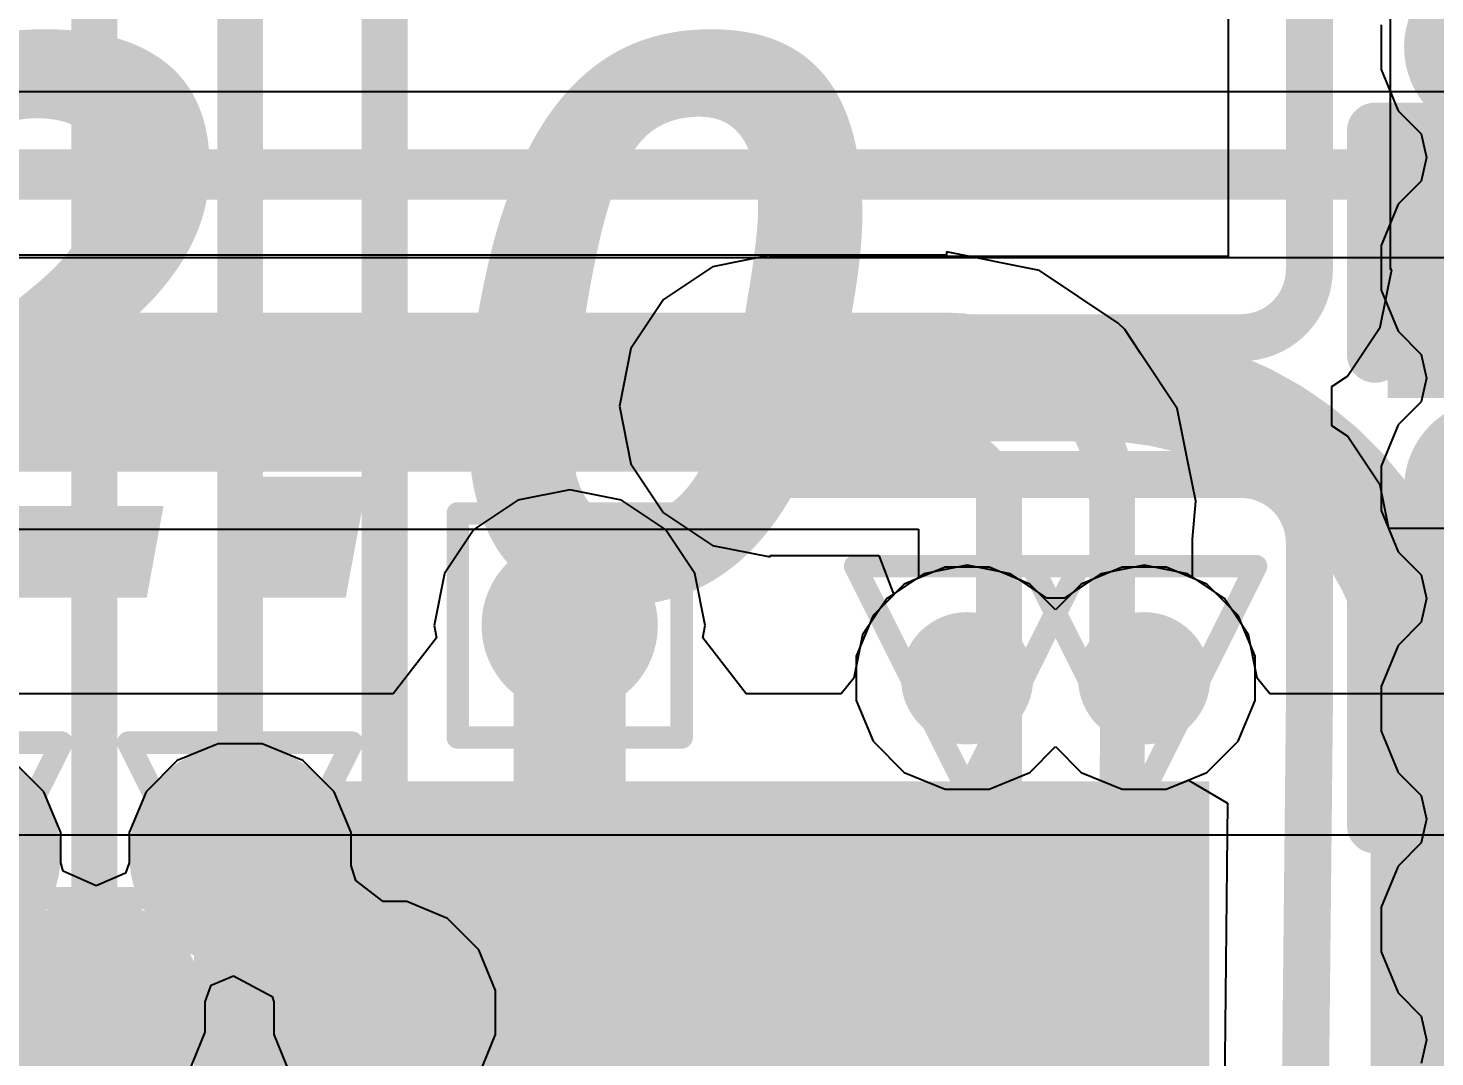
# Model space of a CAD drawing. Header units: inches. Extents: x -6 to 283, y -12 to 154.
# Drawn here: x 50.446 to 53.637, y -7.483 to -5.151 of the extents above; entities that cross this region are included whole.
import ezdxf

# ---------------------------------------------------------------- set-up
doc = ezdxf.new("R2010")
doc.units = ezdxf.units.IN
for name, color, linetype in [('Bottom Layer', 5, 'Continuous'), ('Bottom Solder', 6, 'Continuous'), ('Drill Drawing', 1, 'Continuous'), ('GND-1', 16, 'Continuous'), ('GND-2', 90, 'Continuous'), ('GND-3', 216, 'Continuous'), ('GND-4', 54, 'Continuous'), ('PWR-1', 156, 'Continuous'), ('PWR-2', 130, 'Continuous'), ('Signal L1', 76, 'Continuous'), ('Signal L2', 6, 'Continuous'), ('Top Layer', 1, 'Continuous'), ('Top Overlay', 2, 'Continuous'), ('Top Paste', 8, 'Continuous'), ('Top Solder', 216, 'Continuous'), ('Via Holes', 16, 'Continuous')]:
    doc.layers.add(name, color=color, linetype=linetype)
doc.styles.add('Arial Rounded MT Bold_Italic', font='', dxfattribs={"height": 0.2})
doc.styles.get('Arial Rounded MT Bold_Italic').set_extended_font_data('Arial Rounded MT Bold', italic=True)

# ---------------------------------------------------------------- blocks, each defined once
blk = doc.blocks.new('FBGA_153_11_5_13__B_56')
at = {"layer": 'Bottom Solder'}
h = blk.add_hatch(color=6, dxfattribs=at)
edge = h.paths.add_edge_path()
edge.add_arc((-3.25, -0.75), 0.202, 0, 360)
h = blk.add_hatch(color=6, dxfattribs=at)
edge = h.paths.add_edge_path()
edge.add_arc((-3.25, -1.25), 0.202, 0, 360)
h = blk.add_hatch(color=6, dxfattribs=at)
edge = h.paths.add_edge_path()
edge.add_arc((-3.25, -1.75), 0.202, 0, 360)
h = blk.add_hatch(color=6, dxfattribs=at)
edge = h.paths.add_edge_path()
edge.add_arc((-3.25, -2.25), 0.202, 0, 360)
h = blk.add_hatch(color=6, dxfattribs=at)
edge = h.paths.add_edge_path()
edge.add_arc((-3.25, -2.75), 0.202, 0, 360)
blk = doc.blocks.new('10118192_0001LF__192')
at = {"layer": 'Top Layer'}
blk.add_hatch(color=1, dxfattribs=at).paths.add_polyline_path([(-2.05, -2.0125), (-4.15, -2.0125), (-4.15, -0.4125), (-2.05, -0.4125)])
at = {"layer": 'Top Paste'}
blk.add_hatch(color=8, dxfattribs=at).paths.add_polyline_path([(-2.05, -2.0125), (-4.15, -2.0125), (-4.15, -0.4125), (-2.05, -0.4125)])
at = {"layer": 'Top Solder'}
for points in [[(-1.9484, -2.1141), (-4.2516, -2.1141), (-4.2516, -0.3109), (-1.9484, -0.3109)], [(-0.9984, -2.1141), (-1.6016, -2.1141), (-1.6016, -0.5609), (-0.9984, -0.5609)]]:
    blk.add_hatch(color=216, dxfattribs=at).paths.add_polyline_path(points)
at = {"layer": 'Top Overlay'}
blk.add_lwpolyline([(-1.72, -1.5625, 0.127, 0.127, 0), (-1.83, -1.5625, 0.127, 0.127, 0)], format="xyseb", dxfattribs=at)
for points in [[(-1.8617, -1.5625, 0.0635, 0.0635, 1), (-1.7982, -1.5625, 0.0635, 0.0635, 1)], [(-1.7517, -1.5625, 0.0635, 0.0635, 1), (-1.6882, -1.5625, 0.0635, 0.0635, 1)]]:
    blk.add_lwpolyline(points, format="xyseb", close=True, dxfattribs=at)
blk = doc.blocks.new('C___0402_249')
at = {"layer": 'Top Layer'}
for points in [[(-0.6985, -0.3175), (-0.6985, 0.3175), (-0.2413, 0.3175), (-0.2413, -0.3175)], [(0.2413, -0.3175), (0.2413, 0.3175), (0.6985, 0.3175), (0.6985, -0.3175)]]:
    blk.add_hatch(color=1, dxfattribs=at).paths.add_polyline_path(points)
at = {"layer": 'Top Paste'}
for points in [[(-0.6985, -0.3175), (-0.6985, 0.3175), (-0.2413, 0.3175), (-0.2413, -0.3175)], [(0.2413, -0.3175), (0.2413, 0.3175), (0.6985, 0.3175), (0.6985, -0.3175)]]:
    blk.add_hatch(color=8, dxfattribs=at).paths.add_polyline_path(points)
at = {"layer": 'Top Solder'}
for points in [[(-0.7585, -0.3775), (-0.7585, 0.3775), (-0.1813, 0.3775), (-0.1813, -0.3775)], [(0.1813, -0.3775), (0.1813, 0.3775), (0.7585, 0.3775), (0.7585, -0.3775)]]:
    blk.add_hatch(color=216, dxfattribs=at).paths.add_polyline_path(points)
at = {"layer": 'Top Overlay'}
for points in [[(-0.7874, -0.4064, 0.127, 0.127, 0), (-0.7874, 0.4064, 0.127, 0.127, 0)], [(-0.2794, 0.4064, 0.127, 0.127, 0), (-0.7874, 0.4064, 0.127, 0.127, 0)], [(0.7874, 0.4064, 0.127, 0.127, 0), (0.2794, 0.4064, 0.127, 0.127, 0)], [(0.7874, -0.4064, 0.127, 0.127, 0), (0.7874, 0.4064, 0.127, 0.127, 0)], [(-0.2794, -0.4064, 0.127, 0.127, 0), (-0.7874, -0.4064, 0.127, 0.127, 0)], [(0.7874, -0.4064, 0.127, 0.127, 0), (0.2794, -0.4064, 0.127, 0.127, 0)]]:
    blk.add_lwpolyline(points, format="xyseb", dxfattribs=at)
for points in [[(-0.8191, 0.4064, 0.0635, 0.0635, 1), (-0.7556, 0.4064, 0.0635, 0.0635, 1)], [(-0.8191, 0.4064, 0.0635, 0.0635, 1), (-0.7556, 0.4064, 0.0635, 0.0635, 1)], [(-0.3111, 0.4064, 0.0635, 0.0635, 1), (-0.2477, 0.4064, 0.0635, 0.0635, 1)], [(0.2477, 0.4064, 0.0635, 0.0635, 1), (0.3111, 0.4064, 0.0635, 0.0635, 1)], [(0.7556, 0.4064, 0.0635, 0.0635, 1), (0.8191, 0.4064, 0.0635, 0.0635, 1)], [(0.7556, 0.4064, 0.0635, 0.0635, 1), (0.8191, 0.4064, 0.0635, 0.0635, 1)], [(-0.8191, -0.4064, 0.0635, 0.0635, 1), (-0.7556, -0.4064, 0.0635, 0.0635, 1)], [(-0.8191, -0.4064, 0.0635, 0.0635, 1), (-0.7556, -0.4064, 0.0635, 0.0635, 1)], [(-0.3111, -0.4064, 0.0635, 0.0635, 1), (-0.2477, -0.4064, 0.0635, 0.0635, 1)], [(0.2477, -0.4064, 0.0635, 0.0635, 1), (0.3111, -0.4064, 0.0635, 0.0635, 1)], [(0.7556, -0.4064, 0.0635, 0.0635, 1), (0.8191, -0.4064, 0.0635, 0.0635, 1)], [(0.7556, -0.4064, 0.0635, 0.0635, 1), (0.8191, -0.4064, 0.0635, 0.0635, 1)]]:
    blk.add_lwpolyline(points, format="xyseb", close=True, dxfattribs=at)

msp = doc.modelspace()

# ---------------------------------------------------------------- hatches: boundary and pattern name
at = {"layer": 'Bottom Layer'}
h = msp.add_hatch(color=5, dxfattribs=at)
edge = h.paths.add_edge_path()
edge.add_arc((51.6748, -6.5051), 0.2, 0, 360)
h = msp.add_hatch(color=5, dxfattribs=at)
edge = h.paths.add_edge_path()
edge.add_arc((52.5762, -6.6249), 0.15, 0, 360)
h = msp.add_hatch(color=5, dxfattribs=at)
edge = h.paths.add_edge_path()
edge.add_arc((52.9778, -6.6249), 0.15, 0, 360)
h = msp.add_hatch(color=5, dxfattribs=at)
edge = h.paths.add_edge_path()
edge.add_arc((50.9273, -7.0248), 0.15, 0, 360)
h = msp.add_hatch(color=5, dxfattribs=at)
edge = h.paths.add_edge_path()
edge.add_arc((50.5965, -7.3772), 0.15, 0, 360)
h = msp.add_hatch(color=5, dxfattribs=at)
edge = h.paths.add_edge_path()
edge.add_arc((51.2551, -7.3828), 0.15, 0, 360)
at = {"layer": 'Bottom Solder'}
h = msp.add_hatch(color=6, dxfattribs=at)
edge = h.paths.add_edge_path()
edge.add_arc((50.2687, -7.0248), 0.2516, 0, 360)
h = msp.add_hatch(color=6, dxfattribs=at)
edge = h.paths.add_edge_path()
edge.add_arc((50.9273, -7.0248), 0.2516, 0, 360)
h = msp.add_hatch(color=6, dxfattribs=at)
edge = h.paths.add_edge_path()
edge.add_arc((50.5965, -7.3772), 0.2516, 0, 360)
h = msp.add_hatch(color=6, dxfattribs=at)
edge = h.paths.add_edge_path()
edge.add_arc((51.2551, -7.3828), 0.2516, 0, 360)
at = {"layer": 'GND-1'}
h = msp.add_hatch(color=16, dxfattribs=at)
edge = h.paths.add_edge_path()
edge.add_arc((51.6748, -6.5051), 0.2, 0, 360)
h = msp.add_hatch(color=16, dxfattribs=at)
edge = h.paths.add_edge_path()
edge.add_arc((52.5762, -6.6249), 0.15, 0, 360)
h = msp.add_hatch(color=16, dxfattribs=at)
edge = h.paths.add_edge_path()
edge.add_arc((52.9778, -6.6249), 0.15, 0, 360)
at = {"layer": 'GND-2'}
h = msp.add_hatch(color=90, dxfattribs=at)
edge = h.paths.add_edge_path()
edge.add_arc((51.6748, -6.5051), 0.2, 0, 360)
h = msp.add_hatch(color=90, dxfattribs=at)
edge = h.paths.add_edge_path()
edge.add_arc((52.5762, -6.6249), 0.15, 0, 360)
h = msp.add_hatch(color=90, dxfattribs=at)
edge = h.paths.add_edge_path()
edge.add_arc((52.9778, -6.6249), 0.15, 0, 360)
at = {"layer": 'GND-3'}
h = msp.add_hatch(color=216, dxfattribs=at)
edge = h.paths.add_edge_path()
edge.add_arc((51.6748, -6.5051), 0.2, 0, 360)
h = msp.add_hatch(color=216, dxfattribs=at)
edge = h.paths.add_edge_path()
edge.add_arc((52.5762, -6.6249), 0.15, 0, 360)
h = msp.add_hatch(color=216, dxfattribs=at)
edge = h.paths.add_edge_path()
edge.add_arc((52.9778, -6.6249), 0.15, 0, 360)
at = {"layer": 'GND-4'}
h = msp.add_hatch(color=54, dxfattribs=at)
edge = h.paths.add_edge_path()
edge.add_arc((51.6748, -6.5051), 0.2, 0, 360)
h = msp.add_hatch(color=54, dxfattribs=at)
edge = h.paths.add_edge_path()
edge.add_arc((52.5762, -6.6249), 0.15, 0, 360)
h = msp.add_hatch(color=54, dxfattribs=at)
edge = h.paths.add_edge_path()
edge.add_arc((52.9778, -6.6249), 0.15, 0, 360)
h = msp.add_hatch(color=54, dxfattribs=at)
edge = h.paths.add_edge_path()
edge.add_arc((50.9273, -7.0248), 0.15, 0, 360)
h = msp.add_hatch(color=54, dxfattribs=at)
edge = h.paths.add_edge_path()
edge.add_arc((50.5965, -7.3772), 0.15, 0, 360)
h = msp.add_hatch(color=54, dxfattribs=at)
edge = h.paths.add_edge_path()
edge.add_arc((51.2551, -7.3828), 0.15, 0, 360)
at = {"layer": 'PWR-1'}
h = msp.add_hatch(color=156, dxfattribs=at)
edge = h.paths.add_edge_path()
edge.add_arc((51.6748, -6.5051), 0.2, 0, 360)
h = msp.add_hatch(color=156, dxfattribs=at)
edge = h.paths.add_edge_path()
edge.add_arc((52.5762, -6.6249), 0.15, 0, 360)
h = msp.add_hatch(color=156, dxfattribs=at)
edge = h.paths.add_edge_path()
edge.add_arc((52.9778, -6.6249), 0.15, 0, 360)
at = {"layer": 'PWR-2'}
h = msp.add_hatch(color=130, dxfattribs=at)
edge = h.paths.add_edge_path()
edge.add_arc((51.6748, -6.5051), 0.2, 0, 360)
h = msp.add_hatch(color=130, dxfattribs=at)
edge = h.paths.add_edge_path()
edge.add_arc((52.5762, -6.6249), 0.15, 0, 360)
h = msp.add_hatch(color=130, dxfattribs=at)
edge = h.paths.add_edge_path()
edge.add_arc((52.9778, -6.6249), 0.15, 0, 360)
at = {"layer": 'Signal L1'}
h = msp.add_hatch(color=76, dxfattribs=at)
edge = h.paths.add_edge_path()
edge.add_arc((51.6748, -6.5051), 0.2, 0, 360)
h = msp.add_hatch(color=76, dxfattribs=at)
edge = h.paths.add_edge_path()
edge.add_arc((52.5762, -6.6249), 0.15, 0, 360)
h = msp.add_hatch(color=76, dxfattribs=at)
edge = h.paths.add_edge_path()
edge.add_arc((52.9778, -6.6249), 0.15, 0, 360)
at = {"layer": 'Signal L2'}
h = msp.add_hatch(color=6, dxfattribs=at)
edge = h.paths.add_edge_path()
edge.add_arc((51.6748, -6.5051), 0.2, 0, 360)
h = msp.add_hatch(color=6, dxfattribs=at)
edge = h.paths.add_edge_path()
edge.add_arc((52.5762, -6.6249), 0.15, 0, 360)
h = msp.add_hatch(color=6, dxfattribs=at)
edge = h.paths.add_edge_path()
edge.add_arc((52.9778, -6.6249), 0.15, 0, 360)
h = msp.add_hatch(color=6, dxfattribs=at)
edge = h.paths.add_edge_path()
edge.add_arc((50.9273, -7.0248), 0.15, 0, 360)
h = msp.add_hatch(color=6, dxfattribs=at)
edge = h.paths.add_edge_path()
edge.add_arc((50.5965, -7.3772), 0.15, 0, 360)
h = msp.add_hatch(color=6, dxfattribs=at)
edge = h.paths.add_edge_path()
edge.add_arc((51.2551, -7.3828), 0.15, 0, 360)
at = {"layer": 'Top Layer'}
h = msp.add_hatch(color=1, dxfattribs=at)
edge = h.paths.add_edge_path()
edge.add_arc((51.6748, -6.5051), 0.2, 0, 360)
h = msp.add_hatch(color=1, dxfattribs=at)
edge = h.paths.add_edge_path()
edge.add_arc((52.5762, -6.6249), 0.15, 0, 360)
h = msp.add_hatch(color=1, dxfattribs=at)
edge = h.paths.add_edge_path()
edge.add_arc((52.9778, -6.6249), 0.15, 0, 360)
at = {"layer": 'Via Holes'}
h = msp.add_hatch(color=7, dxfattribs=at)
edge = h.paths.add_edge_path()
edge.add_arc((51.6748, -6.5051), 0.1, 0, 360)
h = msp.add_hatch(color=7, dxfattribs=at)
edge = h.paths.add_edge_path()
edge.add_arc((52.5762, -6.6249), 0.075, 0, 360)
h = msp.add_hatch(color=7, dxfattribs=at)
edge = h.paths.add_edge_path()
edge.add_arc((52.9778, -6.6249), 0.075, 0, 360)
h = msp.add_hatch(color=7, dxfattribs=at)
edge = h.paths.add_edge_path()
edge.add_arc((50.9273, -7.0248), 0.075, 0, 360)
h = msp.add_hatch(color=7, dxfattribs=at)
edge = h.paths.add_edge_path()
edge.add_arc((50.5965, -7.3772), 0.075, 0, 360)
h = msp.add_hatch(color=7, dxfattribs=at)
edge = h.paths.add_edge_path()
edge.add_arc((51.2551, -7.3828), 0.075, 0, 360)

# ---------------------------------------------------------------- linework, layer by layer
at = {"layer": 'Bottom Layer'}
for p, q in [((53.5153, -5.1438), (53.5153, -5.2449)), ((53.5153, -5.2449), (53.5539, -5.3382)), ((53.5539, -5.3382), (53.6064, -5.3907)), ((53.6064, -5.3907), (53.6179, -5.4444)), ((53.6179, -5.4444), (53.6064, -5.498)), ((53.6064, -5.498), (53.5539, -5.5505)), ((53.5539, -5.5505), (53.5153, -5.6438)), ((53.5153, -5.6438), (53.5153, -5.7449)), ((52.5296, -5.6654), (50.1568, -5.6654)), ((52.7402, -5.7003), (52.5296, -5.6584)), ((52.5296, -5.6584), (52.5296, -5.6654)), ((52.9187, -5.8196), (52.7402, -5.7003)), ((53.5153, -5.7449), (53.5539, -5.8382)), ((52.9337, -5.8345), (52.9187, -5.8196)), ((52.9187, -5.8196), (52.9187, -5.8196)), ((52.9691, -5.8875), (52.9337, -5.8345)), ((52.9337, -5.8345), (52.9337, -5.8345)), ((53.5539, -5.8382), (53.6064, -5.8907)), ((52.9692, -5.8876), (52.9691, -5.8875)), ((52.9706, -5.8897), (52.9692, -5.8876)), ((53.053, -6.013), (52.9706, -5.8897)), ((53.6064, -5.8907), (53.6179, -5.9444)), ((53.6179, -5.9444), (53.6064, -5.998)), ((53.6064, -5.998), (53.5539, -6.0505)), ((53.0785, -6.1415), (53.053, -6.013)), ((53.5539, -6.0505), (53.5153, -6.1438)), ((53.0949, -6.2236), (53.0785, -6.1415)), ((53.5153, -6.1438), (53.5153, -6.2449)), ((53.0878, -6.3096), (53.0949, -6.2237)), ((53.0949, -6.2237), (53.0949, -6.2236)), ((53.5153, -6.2449), (53.5539, -6.3382)), ((49.2607, -6.2871), (52.4661, -6.2871)), ((52.4661, -6.2871), (52.4661, -6.3982)), ((53.0878, -6.3982), (53.0878, -6.3096)), ((53.5539, -6.3382), (53.6064, -6.3907)), ((52.4336, -6.4116), (52.3629, -6.4824)), ((52.4661, -6.3982), (52.4336, -6.4116)), ((53.1203, -6.4116), (53.0878, -6.3982)), ((53.1911, -6.4824), (53.1203, -6.4116)), ((53.6064, -6.3907), (53.6179, -6.4444)), ((53.6179, -6.4444), (53.6064, -6.498)), ((52.3629, -6.4824), (52.3246, -6.5749)), ((53.2294, -6.5749), (53.1911, -6.4824)), ((53.6064, -6.498), (53.5539, -6.5505)), ((53.5539, -6.5505), (53.5153, -6.6438)), ((52.3246, -6.5749), (52.3246, -6.675)), ((53.2294, -6.675), (53.2294, -6.5749)), ((53.5153, -6.6438), (53.5153, -6.7449)), ((52.3246, -6.675), (52.3629, -6.7674)), ((53.1911, -6.7674), (53.2294, -6.675)), ((53.5153, -6.7449), (53.5539, -6.8382)), ((50.8773, -6.7732), (50.7848, -6.8115)), ((50.9774, -6.7732), (50.8773, -6.7732)), ((51.0698, -6.8115), (50.9774, -6.7732)), ((52.3629, -6.7674), (52.4336, -6.8382)), ((52.7187, -6.8382), (52.777, -6.7799)), ((52.777, -6.7799), (52.8352, -6.8382)), ((53.1203, -6.8382), (53.1911, -6.7674)), ((50.482, -6.8823), (50.4112, -6.8115)), ((50.7848, -6.8115), (50.714, -6.8823)), ((51.1406, -6.8823), (51.0698, -6.8115)), ((52.4336, -6.8382), (52.5261, -6.8765)), ((52.6262, -6.8765), (52.7187, -6.8382)), ((52.8352, -6.8382), (52.9277, -6.8765)), ((53.0278, -6.8765), (53.1203, -6.8382)), ((53.5539, -6.8382), (53.6064, -6.8907)), ((50.5203, -6.9748), (50.482, -6.8823)), ((50.714, -6.8823), (50.6757, -6.9748)), ((51.1789, -6.9748), (51.1406, -6.8823)), ((52.5261, -6.8765), (52.6262, -6.8765)), ((52.9277, -6.8765), (53.0278, -6.8765)), ((53.6064, -6.8907), (53.6179, -6.9444)), ((53.6179, -6.9444), (53.6064, -6.998)), ((50.5203, -7.0435), (50.5203, -6.9748)), ((50.6757, -6.9748), (50.6757, -7.0435)), ((51.1789, -7.049), (51.1789, -6.9748)), ((53.6064, -6.998), (53.5539, -7.0505)), ((50.5261, -7.0619), (50.5203, -7.0435)), ((50.6757, -7.0435), (50.6674, -7.067)), ((51.1898, -7.0833), (51.1789, -7.049)), ((53.5539, -7.0505), (53.5153, -7.1438)), ((50.6004, -7.0956), (50.5261, -7.0619)), ((50.6674, -7.067), (50.6004, -7.0956)), ((51.2518, -7.1312), (51.1898, -7.0833)), ((51.3052, -7.1312), (51.2518, -7.1312)), ((51.3976, -7.1695), (51.3052, -7.1312)), ((53.5153, -7.1438), (53.5153, -7.2449)), ((51.4684, -7.2402), (51.3976, -7.1695)), ((51.5067, -7.3327), (51.4684, -7.2402)), ((53.5153, -7.2449), (53.5539, -7.3382)), ((51.5067, -7.4328), (51.5067, -7.3327)), ((53.5539, -7.3382), (53.6064, -7.3907)), ((53.6064, -7.3907), (53.6179, -7.4444)), ((51.4684, -7.5253), (51.5067, -7.4328)), ((53.6179, -7.4444), (53.6064, -7.498))]:
    msp.add_line(p, q, dxfattribs=at)
for points in [[(49.2607, -5.848, 0.1041, 0.1041, 0), (52.5296, -5.848, 0.1041, 0.1041, 0)], [(52.5296, -5.848, 0.1041, 0.1041, -0.198912), (52.7846, -5.9537, 0.1041, 0.1041, 0)], [(52.7846, -5.9537, 0.1041, 0.1041, 0), (52.7996, -5.9686, 0.1041, 0.1041, 0)], [(52.7996, -5.9686, 0.1041, 0.1041, -0.198912), (52.9052, -6.2236, 0.1041, 0.1041, 0)], [(49.2607, -6.1046, 0.1041, 0.1041, 0), (52.5296, -6.1046, 0.1041, 0.1041, 0)], [(52.5296, -6.1046, 0.1041, 0.1041, -0.198912), (52.6032, -6.1351, 0.1041, 0.1041, 0)], [(52.6032, -6.1351, 0.1041, 0.1041, 0), (52.6182, -6.15, 0.1041, 0.1041, 0)], [(52.6182, -6.15, 0.1041, 0.1041, -0.198912), (52.6487, -6.2236, 0.1041, 0.1041, 0)], [(52.6487, -6.2237, 0.1041, 0.1041, 0), (52.6487, -6.2236, 0.1041, 0.1041, 0)], [(52.6487, -6.5524, 0.1041, 0.1041, 0), (52.6487, -6.2237, 0.1041, 0.1041, 0)], [(52.6487, -6.2236, 0.1041, 0.1041, -0.00003), (52.6487, -6.2237, 0.1041, 0.1041, 0)], [(52.9052, -6.5524, 0.1041, 0.1041, 0), (52.9052, -6.2236, 0.1041, 0.1041, 0)], [(52.9052, -6.2236, 0.1041, 0.1041, -0.000005), (52.9052, -6.2236, 0.1041, 0.1041, 0)], [(52.6487, -6.5524, 0.1041, 0.1041, -0.414214), (52.5762, -6.6249, 0.1041, 0.1041, 0)], [(52.9778, -6.6249, 0.1041, 0.1041, -0.414214), (52.9052, -6.5524, 0.1041, 0.1041, 0)], [(50.9273, -10.1177, 0.1524, 0.1524, 0), (50.9273, -7.0248, 0.1524, 0.1524, 0)], [(50.5965, -10.2139, 0.1524, 0.1524, 0), (50.5965, -7.3772, 0.1524, 0.1524, 0)], [(51.2551, -9.8316, 0.1524, 0.1524, 0), (51.2551, -7.3828, 0.1524, 0.1524, 0)]]:
    msp.add_lwpolyline(points, format="xyseb", dxfattribs=at)
for points in [[(52.5036, -5.848, 0.0521, 0.0521, 1), (52.5556, -5.848, 0.0521, 0.0521, 1)], [(52.5036, -5.848, 0.0521, 0.0521, 1), (52.5556, -5.848, 0.0521, 0.0521, 1)], [(52.7586, -5.9537, 0.0521, 0.0521, 1), (52.8107, -5.9537, 0.0521, 0.0521, 1)], [(52.7586, -5.9537, 0.0521, 0.0521, 1), (52.8107, -5.9537, 0.0521, 0.0521, 1)], [(52.7736, -5.9686, 0.0521, 0.0521, 1), (52.8256, -5.9686, 0.0521, 0.0521, 1)], [(52.7736, -5.9686, 0.0521, 0.0521, 1), (52.8256, -5.9686, 0.0521, 0.0521, 1)], [(52.5036, -6.1046, 0.0521, 0.0521, 1), (52.5556, -6.1046, 0.0521, 0.0521, 1)], [(52.5036, -6.1046, 0.0521, 0.0521, 1), (52.5556, -6.1046, 0.0521, 0.0521, 1)], [(52.5772, -6.1351, 0.0521, 0.0521, 1), (52.6293, -6.1351, 0.0521, 0.0521, 1)], [(52.5772, -6.1351, 0.0521, 0.0521, 1), (52.6293, -6.1351, 0.0521, 0.0521, 1)], [(52.5922, -6.15, 0.0521, 0.0521, 1), (52.6442, -6.15, 0.0521, 0.0521, 1)], [(52.5922, -6.15, 0.0521, 0.0521, 1), (52.6442, -6.15, 0.0521, 0.0521, 1)], [(52.6227, -6.2237, 0.0521, 0.0521, 1), (52.6747, -6.2237, 0.0521, 0.0521, 1)], [(52.6227, -6.2236, 0.0521, 0.0521, 1), (52.6747, -6.2236, 0.0521, 0.0521, 1)], [(52.6227, -6.2237, 0.0521, 0.0521, 1), (52.6747, -6.2237, 0.0521, 0.0521, 1)], [(52.6227, -6.2236, 0.0521, 0.0521, 1), (52.6747, -6.2236, 0.0521, 0.0521, 1)], [(52.6227, -6.2236, 0.0521, 0.0521, 1), (52.6747, -6.2236, 0.0521, 0.0521, 1)], [(52.6227, -6.2237, 0.0521, 0.0521, 1), (52.6747, -6.2237, 0.0521, 0.0521, 1)], [(52.8792, -6.2236, 0.0521, 0.0521, 1), (52.9313, -6.2236, 0.0521, 0.0521, 1)], [(52.8792, -6.2236, 0.0521, 0.0521, 1), (52.9313, -6.2236, 0.0521, 0.0521, 1)], [(52.8792, -6.2236, 0.0521, 0.0521, 1), (52.9313, -6.2236, 0.0521, 0.0521, 1)], [(52.8792, -6.2236, 0.0521, 0.0521, 1), (52.9313, -6.2236, 0.0521, 0.0521, 1)], [(52.6227, -6.5524, 0.0521, 0.0521, 1), (52.6747, -6.5524, 0.0521, 0.0521, 1)], [(52.6227, -6.5524, 0.0521, 0.0521, 1), (52.6747, -6.5524, 0.0521, 0.0521, 1)], [(52.8792, -6.5524, 0.0521, 0.0521, 1), (52.9313, -6.5524, 0.0521, 0.0521, 1)], [(52.8792, -6.5524, 0.0521, 0.0521, 1), (52.9313, -6.5524, 0.0521, 0.0521, 1)], [(52.5501, -6.6249, 0.0521, 0.0521, 1), (52.6022, -6.6249, 0.0521, 0.0521, 1)], [(52.9517, -6.6249, 0.0521, 0.0521, 1), (53.0038, -6.6249, 0.0521, 0.0521, 1)], [(50.8892, -7.0248, 0.0762, 0.0762, 1), (50.9654, -7.0248, 0.0762, 0.0762, 1)], [(50.5584, -7.3772, 0.0762, 0.0762, 1), (50.6346, -7.3772, 0.0762, 0.0762, 1)], [(51.217, -7.3828, 0.0762, 0.0762, 1), (51.2932, -7.3828, 0.0762, 0.0762, 1)]]:
    msp.add_lwpolyline(points, format="xyseb", close=True, dxfattribs=at)
at = {"layer": 'Drill Drawing'}
for points in [[(51.4208, -6.2511, 0.0508, 0.0508, 0), (51.9288, -6.2511, 0.0508, 0.0508, 0)], [(51.4208, -6.7591, 0.0508, 0.0508, 0), (51.4208, -6.2511, 0.0508, 0.0508, 0)], [(51.9288, -6.7591, 0.0508, 0.0508, 0), (51.9288, -6.2511, 0.0508, 0.0508, 0)], [(52.3222, -6.3709, 0.0508, 0.0508, 0), (52.8302, -6.3709, 0.0508, 0.0508, 0)], [(52.3222, -6.3709, 0.0508, 0.0508, 0), (52.5762, -6.8789, 0.0508, 0.0508, 0)], [(52.5762, -6.8789, 0.0508, 0.0508, 0), (52.8302, -6.3709, 0.0508, 0.0508, 0)], [(52.7238, -6.3709, 0.0508, 0.0508, 0), (53.2318, -6.3709, 0.0508, 0.0508, 0)], [(52.7238, -6.3709, 0.0508, 0.0508, 0), (52.9778, -6.8789, 0.0508, 0.0508, 0)], [(52.9778, -6.8789, 0.0508, 0.0508, 0), (53.2318, -6.3709, 0.0508, 0.0508, 0)], [(50.0147, -6.7708, 0.0508, 0.0508, 0), (50.5227, -6.7708, 0.0508, 0.0508, 0)], [(50.2687, -7.2788, 0.0508, 0.0508, 0), (50.5227, -6.7708, 0.0508, 0.0508, 0)], [(50.6733, -6.7708, 0.0508, 0.0508, 0), (51.1813, -6.7708, 0.0508, 0.0508, 0)], [(50.6733, -6.7708, 0.0508, 0.0508, 0), (50.9273, -7.2788, 0.0508, 0.0508, 0)], [(50.9273, -7.2788, 0.0508, 0.0508, 0), (51.1813, -6.7708, 0.0508, 0.0508, 0)], [(51.4208, -6.7591, 0.0508, 0.0508, 0), (51.9288, -6.7591, 0.0508, 0.0508, 0)], [(50.3425, -7.1232, 0.0508, 0.0508, 0), (50.8505, -7.1232, 0.0508, 0.0508, 0)], [(50.3425, -7.1232, 0.0508, 0.0508, 0), (50.5965, -7.6312, 0.0508, 0.0508, 0)], [(50.5965, -7.6312, 0.0508, 0.0508, 0), (50.8505, -7.1232, 0.0508, 0.0508, 0)], [(51.0011, -7.1288, 0.0508, 0.0508, 0), (51.5091, -7.1288, 0.0508, 0.0508, 0)], [(51.0011, -7.1288, 0.0508, 0.0508, 0), (51.2551, -7.6368, 0.0508, 0.0508, 0)], [(51.2551, -7.6368, 0.0508, 0.0508, 0), (51.5091, -7.1288, 0.0508, 0.0508, 0)]]:
    msp.add_lwpolyline(points, format="xyseb", dxfattribs=at)
for points in [[(51.4081, -6.2511, 0.0254, 0.0254, 1), (51.4335, -6.2511, 0.0254, 0.0254, 1)], [(51.4081, -6.2511, 0.0254, 0.0254, 1), (51.4335, -6.2511, 0.0254, 0.0254, 1)], [(51.9161, -6.2511, 0.0254, 0.0254, 1), (51.9415, -6.2511, 0.0254, 0.0254, 1)], [(51.9161, -6.2511, 0.0254, 0.0254, 1), (51.9415, -6.2511, 0.0254, 0.0254, 1)], [(52.3095, -6.3709, 0.0254, 0.0254, 1), (52.3349, -6.3709, 0.0254, 0.0254, 1)], [(52.3095, -6.3709, 0.0254, 0.0254, 1), (52.3349, -6.3709, 0.0254, 0.0254, 1)], [(52.7111, -6.3709, 0.0254, 0.0254, 1), (52.7365, -6.3709, 0.0254, 0.0254, 1)], [(52.7111, -6.3709, 0.0254, 0.0254, 1), (52.7365, -6.3709, 0.0254, 0.0254, 1)], [(52.8175, -6.3709, 0.0254, 0.0254, 1), (52.8429, -6.3709, 0.0254, 0.0254, 1)], [(52.8175, -6.3709, 0.0254, 0.0254, 1), (52.8429, -6.3709, 0.0254, 0.0254, 1)], [(53.2191, -6.3709, 0.0254, 0.0254, 1), (53.2445, -6.3709, 0.0254, 0.0254, 1)], [(53.2191, -6.3709, 0.0254, 0.0254, 1), (53.2445, -6.3709, 0.0254, 0.0254, 1)], [(50.51, -6.7708, 0.0254, 0.0254, 1), (50.5354, -6.7708, 0.0254, 0.0254, 1)], [(50.51, -6.7708, 0.0254, 0.0254, 1), (50.5354, -6.7708, 0.0254, 0.0254, 1)], [(50.6606, -6.7708, 0.0254, 0.0254, 1), (50.686, -6.7708, 0.0254, 0.0254, 1)], [(50.6606, -6.7708, 0.0254, 0.0254, 1), (50.686, -6.7708, 0.0254, 0.0254, 1)], [(51.1686, -6.7708, 0.0254, 0.0254, 1), (51.194, -6.7708, 0.0254, 0.0254, 1)], [(51.1686, -6.7708, 0.0254, 0.0254, 1), (51.194, -6.7708, 0.0254, 0.0254, 1)], [(51.4081, -6.7591, 0.0254, 0.0254, 1), (51.4335, -6.7591, 0.0254, 0.0254, 1)], [(51.4081, -6.7591, 0.0254, 0.0254, 1), (51.4335, -6.7591, 0.0254, 0.0254, 1)], [(51.9161, -6.7591, 0.0254, 0.0254, 1), (51.9415, -6.7591, 0.0254, 0.0254, 1)], [(51.9161, -6.7591, 0.0254, 0.0254, 1), (51.9415, -6.7591, 0.0254, 0.0254, 1)], [(52.5635, -6.8789, 0.0254, 0.0254, 1), (52.5889, -6.8789, 0.0254, 0.0254, 1)], [(52.5635, -6.8789, 0.0254, 0.0254, 1), (52.5889, -6.8789, 0.0254, 0.0254, 1)], [(52.9651, -6.8789, 0.0254, 0.0254, 1), (52.9905, -6.8789, 0.0254, 0.0254, 1)], [(52.9651, -6.8789, 0.0254, 0.0254, 1), (52.9905, -6.8789, 0.0254, 0.0254, 1)], [(50.8378, -7.1232, 0.0254, 0.0254, 1), (50.8632, -7.1232, 0.0254, 0.0254, 1)], [(50.8378, -7.1232, 0.0254, 0.0254, 1), (50.8632, -7.1232, 0.0254, 0.0254, 1)], [(50.9884, -7.1288, 0.0254, 0.0254, 1), (51.0138, -7.1288, 0.0254, 0.0254, 1)], [(50.9884, -7.1288, 0.0254, 0.0254, 1), (51.0138, -7.1288, 0.0254, 0.0254, 1)], [(51.4964, -7.1288, 0.0254, 0.0254, 1), (51.5218, -7.1288, 0.0254, 0.0254, 1)], [(51.4964, -7.1288, 0.0254, 0.0254, 1), (51.5218, -7.1288, 0.0254, 0.0254, 1)], [(50.9146, -7.2788, 0.0254, 0.0254, 1), (50.94, -7.2788, 0.0254, 0.0254, 1)], [(50.9146, -7.2788, 0.0254, 0.0254, 1), (50.94, -7.2788, 0.0254, 0.0254, 1)]]:
    msp.add_lwpolyline(points, format="xyseb", close=True, dxfattribs=at)
at = {"layer": 'GND-1'}
for p, q in [((52.5261, -6.3733), (52.4336, -6.4116)), ((52.6262, -6.3733), (52.5261, -6.3733)), ((52.7187, -6.4116), (52.6262, -6.3733)), ((52.9277, -6.3733), (52.8352, -6.4116)), ((53.0278, -6.3733), (52.9277, -6.3733)), ((53.1203, -6.4116), (53.0278, -6.3733)), ((52.4336, -6.4116), (52.3629, -6.4824)), ((52.777, -6.4699), (52.7187, -6.4116)), ((52.8352, -6.4116), (52.777, -6.4699)), ((53.1911, -6.4824), (53.1203, -6.4116)), ((52.3629, -6.4824), (52.3246, -6.5749)), ((53.2294, -6.5749), (53.1911, -6.4824)), ((52.3246, -6.5749), (52.3246, -6.675)), ((53.2294, -6.675), (53.2294, -6.5749)), ((52.3246, -6.675), (52.3629, -6.7674)), ((53.1911, -6.7674), (53.2294, -6.675)), ((52.3629, -6.7674), (52.4336, -6.8382)), ((52.7187, -6.8382), (52.777, -6.7799)), ((52.777, -6.7799), (52.8352, -6.8382)), ((53.1203, -6.8382), (53.1911, -6.7674)), ((52.4336, -6.8382), (52.5261, -6.8765)), ((52.6262, -6.8765), (52.7187, -6.8382)), ((52.8352, -6.8382), (52.9277, -6.8765)), ((53.0278, -6.8765), (53.1203, -6.8382)), ((52.5261, -6.8765), (52.6262, -6.8765)), ((52.9277, -6.8765), (53.0278, -6.8765))]:
    msp.add_line(p, q, dxfattribs=at)
at = {"layer": 'GND-2'}
for p, q in [((52.5261, -6.3733), (52.4336, -6.4116)), ((52.6262, -6.3733), (52.5261, -6.3733)), ((52.7187, -6.4116), (52.6262, -6.3733)), ((52.9277, -6.3733), (52.8352, -6.4116)), ((53.0278, -6.3733), (52.9277, -6.3733)), ((53.1203, -6.4116), (53.0278, -6.3733)), ((52.4336, -6.4116), (52.3629, -6.4824)), ((52.777, -6.4699), (52.7187, -6.4116)), ((52.8352, -6.4116), (52.777, -6.4699)), ((53.1911, -6.4824), (53.1203, -6.4116)), ((52.3629, -6.4824), (52.3246, -6.5749)), ((53.2294, -6.5749), (53.1911, -6.4824)), ((52.3246, -6.5749), (52.3246, -6.675)), ((53.2294, -6.675), (53.2294, -6.5749)), ((52.3246, -6.675), (52.3629, -6.7674)), ((53.1911, -6.7674), (53.2294, -6.675)), ((52.3629, -6.7674), (52.4336, -6.8382)), ((52.7187, -6.8382), (52.777, -6.7799)), ((52.777, -6.7799), (52.8352, -6.8382)), ((53.1203, -6.8382), (53.1911, -6.7674)), ((52.4336, -6.8382), (52.5261, -6.8765)), ((52.6262, -6.8765), (52.7187, -6.8382)), ((52.8352, -6.8382), (52.9277, -6.8765)), ((53.0278, -6.8765), (53.1203, -6.8382)), ((52.5261, -6.8765), (52.6262, -6.8765)), ((52.9277, -6.8765), (53.0278, -6.8765))]:
    msp.add_line(p, q, dxfattribs=at)
at = {"layer": 'GND-3'}
for p, q in [((52.5261, -6.3733), (52.4336, -6.4116)), ((52.6262, -6.3733), (52.5261, -6.3733)), ((52.7187, -6.4116), (52.6262, -6.3733)), ((52.9277, -6.3733), (52.8352, -6.4116)), ((53.0278, -6.3733), (52.9277, -6.3733)), ((53.1203, -6.4116), (53.0278, -6.3733)), ((52.4336, -6.4116), (52.3629, -6.4824)), ((52.777, -6.4699), (52.7187, -6.4116)), ((52.8352, -6.4116), (52.777, -6.4699)), ((53.1911, -6.4824), (53.1203, -6.4116)), ((52.3629, -6.4824), (52.3246, -6.5749)), ((53.2294, -6.5749), (53.1911, -6.4824)), ((52.3246, -6.5749), (52.3246, -6.675)), ((53.2294, -6.675), (53.2294, -6.5749)), ((52.3246, -6.675), (52.3629, -6.7674)), ((53.1911, -6.7674), (53.2294, -6.675)), ((52.3629, -6.7674), (52.4336, -6.8382)), ((52.7187, -6.8382), (52.777, -6.7799)), ((52.777, -6.7799), (52.8352, -6.8382)), ((53.1203, -6.8382), (53.1911, -6.7674)), ((52.4336, -6.8382), (52.5261, -6.8765)), ((52.6262, -6.8765), (52.7187, -6.8382)), ((52.8352, -6.8382), (52.9277, -6.8765)), ((53.0278, -6.8765), (53.1203, -6.8382)), ((52.5261, -6.8765), (52.6262, -6.8765)), ((52.9277, -6.8765), (53.0278, -6.8765))]:
    msp.add_line(p, q, dxfattribs=at)
at = {"layer": 'GND-4'}
for p, q in [((52.5261, -6.3733), (52.4336, -6.4116)), ((52.6262, -6.3733), (52.5261, -6.3733)), ((52.7187, -6.4116), (52.6262, -6.3733)), ((52.9277, -6.3733), (52.8352, -6.4116)), ((53.0278, -6.3733), (52.9277, -6.3733)), ((53.1203, -6.4116), (53.0278, -6.3733)), ((52.4336, -6.4116), (52.3629, -6.4824)), ((52.777, -6.4699), (52.7187, -6.4116)), ((52.8352, -6.4116), (52.777, -6.4699)), ((53.1911, -6.4824), (53.1203, -6.4116)), ((52.3629, -6.4824), (52.3246, -6.5749)), ((53.2294, -6.5749), (53.1911, -6.4824)), ((52.3246, -6.5749), (52.3246, -6.675)), ((53.2294, -6.675), (53.2294, -6.5749)), ((52.3246, -6.675), (52.3629, -6.7674)), ((53.1911, -6.7674), (53.2294, -6.675)), ((50.8773, -6.7732), (50.7848, -6.8115)), ((50.9774, -6.7732), (50.8773, -6.7732)), ((51.0698, -6.8115), (50.9774, -6.7732)), ((52.3629, -6.7674), (52.4336, -6.8382)), ((52.7187, -6.8382), (52.777, -6.7799)), ((52.777, -6.7799), (52.8352, -6.8382)), ((53.1203, -6.8382), (53.1911, -6.7674)), ((50.482, -6.8823), (50.4112, -6.8115)), ((50.7848, -6.8115), (50.714, -6.8823)), ((51.1406, -6.8823), (51.0698, -6.8115)), ((52.4336, -6.8382), (52.5261, -6.8765)), ((52.6262, -6.8765), (52.7187, -6.8382)), ((52.8352, -6.8382), (52.9277, -6.8765)), ((53.0278, -6.8765), (53.1203, -6.8382)), ((50.5203, -6.9748), (50.482, -6.8823)), ((50.714, -6.8823), (50.6757, -6.9748)), ((51.1789, -6.9748), (51.1406, -6.8823)), ((52.5261, -6.8765), (52.6262, -6.8765)), ((52.9277, -6.8765), (53.0278, -6.8765)), ((50.5203, -7.0435), (50.5203, -6.9748)), ((50.6757, -6.9748), (50.6757, -7.0435)), ((51.1789, -7.049), (51.1789, -6.9748)), ((50.5261, -7.0619), (50.5203, -7.0435)), ((50.6757, -7.0435), (50.6674, -7.067)), ((51.1898, -7.0833), (51.1789, -7.049)), ((50.6004, -7.0956), (50.5261, -7.0619)), ((50.6674, -7.067), (50.6004, -7.0956)), ((51.2518, -7.1312), (51.1898, -7.0833)), ((51.3052, -7.1312), (51.2518, -7.1312)), ((51.3976, -7.1695), (51.3052, -7.1312)), ((51.4684, -7.2402), (51.3976, -7.1695)), ((51.5067, -7.3327), (51.4684, -7.2402)), ((50.8615, -7.3209), (50.9123, -7.2995)), ((50.9123, -7.2995), (50.9996, -7.3463)), ((50.8481, -7.3586), (50.8615, -7.3209)), ((51.5067, -7.4328), (51.5067, -7.3327)), ((50.8481, -7.4273), (50.8481, -7.3586)), ((50.9996, -7.3463), (51.0035, -7.3586)), ((51.0035, -7.3586), (51.0035, -7.4328)), ((50.8098, -7.5198), (50.8481, -7.4273)), ((51.0035, -7.4328), (51.0418, -7.5253)), ((51.4684, -7.5253), (51.5067, -7.4328))]:
    msp.add_line(p, q, dxfattribs=at)
at = {"layer": 'PWR-1'}
for p, q in [((54.6357, -5.2952), (50.047, -5.2952)), ((50.047, -5.6707), (54.5579, -5.6707)), ((51.5571, -6.221), (51.4574, -6.2876)), ((51.6748, -6.1976), (51.5571, -6.221)), ((51.7925, -6.221), (51.6748, -6.1976)), ((51.8923, -6.2876), (51.7925, -6.221)), ((51.4574, -6.2876), (51.3907, -6.3874)), ((51.9589, -6.3874), (51.8923, -6.2876)), ((52.5762, -6.3684), (52.478, -6.3879)), ((52.6743, -6.3879), (52.5762, -6.3684)), ((52.9778, -6.3684), (52.8796, -6.3879)), ((53.0759, -6.3879), (52.9778, -6.3684)), ((51.3907, -6.3874), (51.3673, -6.5051)), ((51.9823, -6.5051), (51.9589, -6.3874)), ((52.478, -6.3879), (52.3948, -6.4435)), ((52.7576, -6.4435), (52.6743, -6.3879)), ((52.8796, -6.3879), (52.7964, -6.4435)), ((53.1592, -6.4435), (53.0759, -6.3879)), ((52.3948, -6.4435), (52.3392, -6.5268)), ((52.7964, -6.4435), (52.7576, -6.4435)), ((53.2148, -6.5268), (53.1592, -6.4435)), ((51.3673, -6.5051), (51.3729, -6.5331)), ((51.9767, -6.5331), (51.9823, -6.5051)), ((51.3729, -6.5331), (51.2745, -6.6601)), ((52.0751, -6.6601), (51.9767, -6.5331)), ((52.3392, -6.5268), (52.3196, -6.6249)), ((53.2343, -6.6249), (53.2148, -6.5268)), ((52.3196, -6.6249), (52.2908, -6.6601)), ((53.2631, -6.6601), (53.2343, -6.6249)), ((51.2745, -6.6601), (50.1956, -6.6601)), ((52.2908, -6.6601), (52.0751, -6.6601)), ((54.0196, -6.6601), (53.2631, -6.6601)), ((46.5535, -6.9798), (53.9573, -6.9798))]:
    msp.add_line(p, q, dxfattribs=at)
msp.add_lwpolyline([(49.8098, -5.4829, 0.1143, 0.1143, 0), (54.6357, -5.4829, 0.1143, 0.1143, 0)], format="xyseb", dxfattribs=at)
at = {"layer": 'Signal L1'}
for points in [[(42.5739, -5.9608, 0.254, 0.254, 0), (52.8804, -5.9608, 0.254, 0.254, 0)], [(52.8804, -5.9608, 0.254, 0.254, -0.414214), (53.6183, -6.6987, 0.254, 0.254, 0)], [(53.6183, -8.5849, 0.254, 0.254, 0), (53.6183, -6.6987, 0.254, 0.254, 0)], [(52.5762, -6.6249, 0.1016, 0.1016, -0.414214), (52.65, -6.6987, 0.1016, 0.1016, 0)], [(52.9294, -6.6694, 0.1016, 0.1016, 0), (52.9715, -6.6273, 0.1016, 0.1016, 0)], [(52.9715, -6.6273, 0.1016, 0.1016, 0), (52.9778, -6.6249, 0.1016, 0.1016, 0)], [(52.904, -9.13, 0.1016, 0.1016, 0), (52.9294, -6.6694, 0.1016, 0.1016, 0)], [(52.65, -9.13, 0.1016, 0.1016, 0), (52.65, -6.6987, 0.1016, 0.1016, 0)]]:
    msp.add_lwpolyline(points, format="xyseb", dxfattribs=at)
for points in [[(52.8169, -5.9608, 0.127, 0.127, 1), (52.9439, -5.9608, 0.127, 0.127, 1)], [(52.8169, -5.9608, 0.127, 0.127, 1), (52.9439, -5.9608, 0.127, 0.127, 1)], [(53.5548, -6.6987, 0.127, 0.127, 1), (53.6818, -6.6987, 0.127, 0.127, 1)], [(53.5548, -6.6987, 0.127, 0.127, 1), (53.6818, -6.6987, 0.127, 0.127, 1)], [(52.5508, -6.6249, 0.0508, 0.0508, 1), (52.6016, -6.6249, 0.0508, 0.0508, 1)], [(52.9461, -6.6273, 0.0508, 0.0508, 1), (52.9969, -6.6273, 0.0508, 0.0508, 1)], [(52.9461, -6.6273, 0.0508, 0.0508, 1), (52.9969, -6.6273, 0.0508, 0.0508, 1)], [(52.9524, -6.6249, 0.0508, 0.0508, 1), (53.0032, -6.6249, 0.0508, 0.0508, 1)], [(52.904, -6.6694, 0.0508, 0.0508, 1), (52.9548, -6.6694, 0.0508, 0.0508, 1)], [(52.904, -6.6694, 0.0508, 0.0508, 1), (52.9548, -6.6694, 0.0508, 0.0508, 1)], [(52.6246, -6.6987, 0.0508, 0.0508, 1), (52.6754, -6.6987, 0.0508, 0.0508, 1)], [(52.6246, -6.6987, 0.0508, 0.0508, 1), (52.6754, -6.6987, 0.0508, 0.0508, 1)]]:
    msp.add_lwpolyline(points, format="xyseb", close=True, dxfattribs=at)
at = {"layer": 'Signal L2'}
for points in [[(51.2551, -7.3828, 0.1041, 0.1041, 0), (51.2551, 2.5449, 0.1041, 0.1041, 0)], [(50.9273, -6.9677, 0.1041, 0.1041, 0), (50.9273, 2.4643, 0.1041, 0.1041, 0)], [(50.5965, -7.3772, 0.1041, 0.1041, 0), (50.5965, 2.4089, 0.1041, 0.1041, 0)]]:
    msp.add_lwpolyline(points, format="xyseb", dxfattribs=at)
for points in [[(50.9013, -6.9677, 0.0521, 0.0521, 1), (50.9534, -6.9677, 0.0521, 0.0521, 1)], [(50.5705, -7.3772, 0.0521, 0.0521, 1), (50.6225, -7.3772, 0.0521, 0.0521, 1)], [(51.2291, -7.3828, 0.0521, 0.0521, 1), (51.2812, -7.3828, 0.0521, 0.0521, 1)]]:
    msp.add_lwpolyline(points, format="xyseb", close=True, dxfattribs=at)
at = {"layer": 'Top Layer'}
for p, q in [((53.5363, -5.698), (53.5363, -5.0914)), ((53.1686, -5.109), (53.1686, -5.6687)), ((52.1294, -5.666), (51.9986, -5.6921)), ((52.1294, -5.6691), (52.1294, -5.666)), ((53.1683, -5.6691), (52.1294, -5.6691)), ((53.1684, -5.6688), (53.1683, -5.6691)), ((53.1686, -5.6687), (53.1684, -5.6688)), ((51.9986, -5.6921), (51.8877, -5.7662)), ((53.5134, -5.8288), (53.5394, -5.698)), ((53.5394, -5.698), (53.5363, -5.698)), ((51.8877, -5.7662), (51.8136, -5.8771)), ((53.4393, -5.9397), (53.5134, -5.8288)), ((51.8136, -5.8771), (51.7875, -6.0079)), ((53.4038, -5.9634), (53.4393, -5.9397)), ((53.4038, -6.0523), (53.4038, -5.9634)), ((51.7875, -6.0079), (51.8136, -6.1387)), ((53.4393, -6.076), (53.4038, -6.0523)), ((53.5134, -6.1869), (53.4393, -6.076)), ((51.8136, -6.1387), (51.8877, -6.2496)), ((53.5329, -6.2852), (53.5134, -6.1869)), ((51.8877, -6.2496), (51.9986, -6.3237)), ((54.3522, -6.2852), (53.5329, -6.2852)), ((51.9986, -6.3237), (52.1294, -6.3497)), ((52.1294, -6.3497), (52.1294, -6.3467)), ((52.1294, -6.3467), (52.3758, -6.3467)), ((52.3758, -6.3467), (52.4097, -6.4356)), ((52.4097, -6.4356), (52.3629, -6.4824)), ((52.3629, -6.4824), (52.3246, -6.5749)), ((52.3246, -6.5749), (52.3246, -6.675)), ((52.3246, -6.675), (52.3629, -6.7674)), ((52.3629, -6.7674), (52.4336, -6.8382)), ((52.7187, -6.8382), (52.777, -6.7799)), ((52.777, -6.7799), (52.8352, -6.8382)), ((52.4336, -6.8382), (52.5261, -6.8765)), ((52.6262, -6.8765), (52.7187, -6.8382)), ((52.8352, -6.8382), (52.9277, -6.8765)), ((53.0278, -6.8765), (53.0781, -6.8557)), ((53.0781, -6.8557), (53.1665, -6.9082)), ((52.5261, -6.8765), (52.6262, -6.8765)), ((52.9277, -6.8765), (53.0278, -6.8765)), ((53.1665, -6.9082), (53.1472, -8.7676))]:
    msp.add_line(p, q, dxfattribs=at)
for points in [[(53.3525, -5.3348, 0.1067, 0.1067, 0), (53.3525, -5.0914, 0.1067, 0.1067, 0)], [(53.3525, -5.698, 0.1067, 0.1067, 0), (53.3525, -5.3348, 0.1067, 0.1067, 0)], [(53.3525, -5.698, 0.1067, 0.1067, -0.414214), (53.1975, -5.8529, 0.1067, 0.1067, 0)], [(52.1294, -6.1628, 0.1067, 0.1067, -1), (52.1294, -5.8529, 0.1067, 0.1067, 0)], [(52.1294, -5.8529, 0.1067, 0.1067, 0), (53.1975, -5.8529, 0.1067, 0.1067, 0)], [(52.1294, -6.1628, 0.1067, 0.1067, 0), (53.1975, -6.1628, 0.1067, 0.1067, 0)], [(53.1975, -6.1628, 0.1067, 0.1067, -0.414214), (53.3525, -6.3178, 0.1067, 0.1067, 0)], [(53.3525, -6.6301, 0.1067, 0.1067, 0), (53.3525, -6.3178, 0.1067, 0.1067, 0)], [(51.6748, -7.4612, 0.254, 0.254, 0), (51.6748, -6.5051, 0.254, 0.254, 0)], [(53.3525, -6.6301, 0.1067, 0.1067, 0), (53.3525, -6.6971, 0.1067, 0.1067, 0)], [(53.331, -8.7696, 0.1067, 0.1067, 0), (53.3525, -6.6971, 0.1067, 0.1067, 0)], [(51.6748, -7.4612, 0.254, 0.254, 0), (51.9034, -7.6899, 0.254, 0.254, 0)]]:
    msp.add_lwpolyline(points, format="xyseb", dxfattribs=at)
for points in [[(53.3258, -5.3348, 0.0533, 0.0533, 1), (53.3791, -5.3348, 0.0533, 0.0533, 1)], [(53.3258, -5.3348, 0.0533, 0.0533, 1), (53.3791, -5.3348, 0.0533, 0.0533, 1)], [(53.3258, -5.698, 0.0533, 0.0533, 1), (53.3791, -5.698, 0.0533, 0.0533, 1)], [(53.3258, -5.698, 0.0533, 0.0533, 1), (53.3791, -5.698, 0.0533, 0.0533, 1)], [(52.1027, -5.8529, 0.0533, 0.0533, 1), (52.1561, -5.8529, 0.0533, 0.0533, 1)], [(52.1027, -5.8529, 0.0533, 0.0533, 1), (52.1561, -5.8529, 0.0533, 0.0533, 1)], [(53.1709, -5.8529, 0.0533, 0.0533, 1), (53.2242, -5.8529, 0.0533, 0.0533, 1)], [(53.1709, -5.8529, 0.0533, 0.0533, 1), (53.2242, -5.8529, 0.0533, 0.0533, 1)], [(52.1027, -6.1628, 0.0533, 0.0533, 1), (52.1561, -6.1628, 0.0533, 0.0533, 1)], [(52.1027, -6.1628, 0.0533, 0.0533, 1), (52.1561, -6.1628, 0.0533, 0.0533, 1)], [(53.1709, -6.1628, 0.0533, 0.0533, 1), (53.2242, -6.1628, 0.0533, 0.0533, 1)], [(53.1709, -6.1628, 0.0533, 0.0533, 1), (53.2242, -6.1628, 0.0533, 0.0533, 1)], [(53.3258, -6.3178, 0.0533, 0.0533, 1), (53.3791, -6.3178, 0.0533, 0.0533, 1)], [(53.3258, -6.3178, 0.0533, 0.0533, 1), (53.3791, -6.3178, 0.0533, 0.0533, 1)], [(51.6113, -6.5051, 0.127, 0.127, 1), (51.7383, -6.5051, 0.127, 0.127, 1)], [(53.3258, -6.6301, 0.0533, 0.0533, 1), (53.3791, -6.6301, 0.0533, 0.0533, 1)], [(53.3258, -6.6301, 0.0533, 0.0533, 1), (53.3791, -6.6301, 0.0533, 0.0533, 1)], [(53.3259, -6.6971, 0.0533, 0.0533, 1), (53.3792, -6.6971, 0.0533, 0.0533, 1)], [(53.3259, -6.6971, 0.0533, 0.0533, 1), (53.3792, -6.6971, 0.0533, 0.0533, 1)], [(51.6113, -7.4612, 0.127, 0.127, 1), (51.7383, -7.4612, 0.127, 0.127, 1)], [(51.6113, -7.4612, 0.127, 0.127, 1), (51.7383, -7.4612, 0.127, 0.127, 1)]]:
    msp.add_lwpolyline(points, format="xyseb", close=True, dxfattribs=at)

# ---------------------------------------------------------------- block references
msp.add_blockref('FBGA_153_11_5_13__B_56', (57.0193, -4.4444))
for name, p, rotation in [('C___0402_249', (53.9077, -6.1709), 270), ('10118192_0001LF__192', (48.874, -8.9729), 180)]:
    msp.add_blockref(name, p, dxfattribs=dict(rotation=rotation))

# ---------------------------------------------------------------- texts
at = {"layer": 'Top Overlay', "style": 'Arial Rounded MT Bold_Italic'}
msp.add_text('2.0', height=1.27, dxfattribs=at).set_placement((49.8899, -6.4425))

doc.saveas('drawing.dxf')
